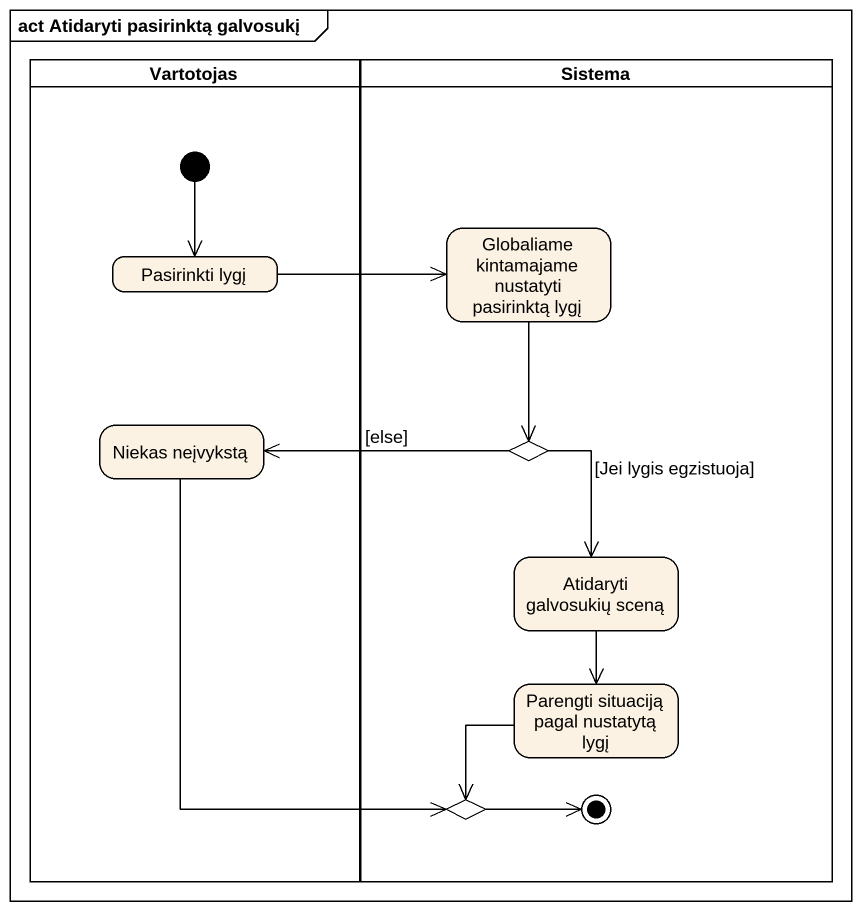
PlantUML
@startuml
mainframe act Atidaryti pasirinktą galvosukį
hide empty description
state Vartotojas <<partition>> {
  state "Pasirinkti lygį" as Pasirinkti_lygį
  state "Niekas neįvykstą" as Niekas_neįvykstą
  [*] --> Pasirinkti_lygį
}
state Sistema <<partition>> {
  state "Globaliame kintamajame nustatyti pasirinktą lygį" as Globaliame_kintamajame
  state choice1 <<choice>>
  state "Atidaryti galvosukių sceną" as Atidaryti_galvosukių_sceną
  state "Parengti situaciją pagal nustatytą lygį" as Parengti_situaciją_pagal
  state choice2 <<choice>>
  choice2 -right-> [*]
}
Pasirinkti_lygį -right-> Globaliame_kintamajame
Globaliame_kintamajame --> choice1
Niekas_neįvykstą --> choice2
choice1 -left-> Niekas_neįvykstą : [else]
choice1 --> Atidaryti_galvosukių_sceną : [Jei lygis egzistuoja]
Atidaryti_galvosukių_sceną --> Parengti_situaciją_pagal
Parengti_situaciją_pagal --> choice2
@enduml
